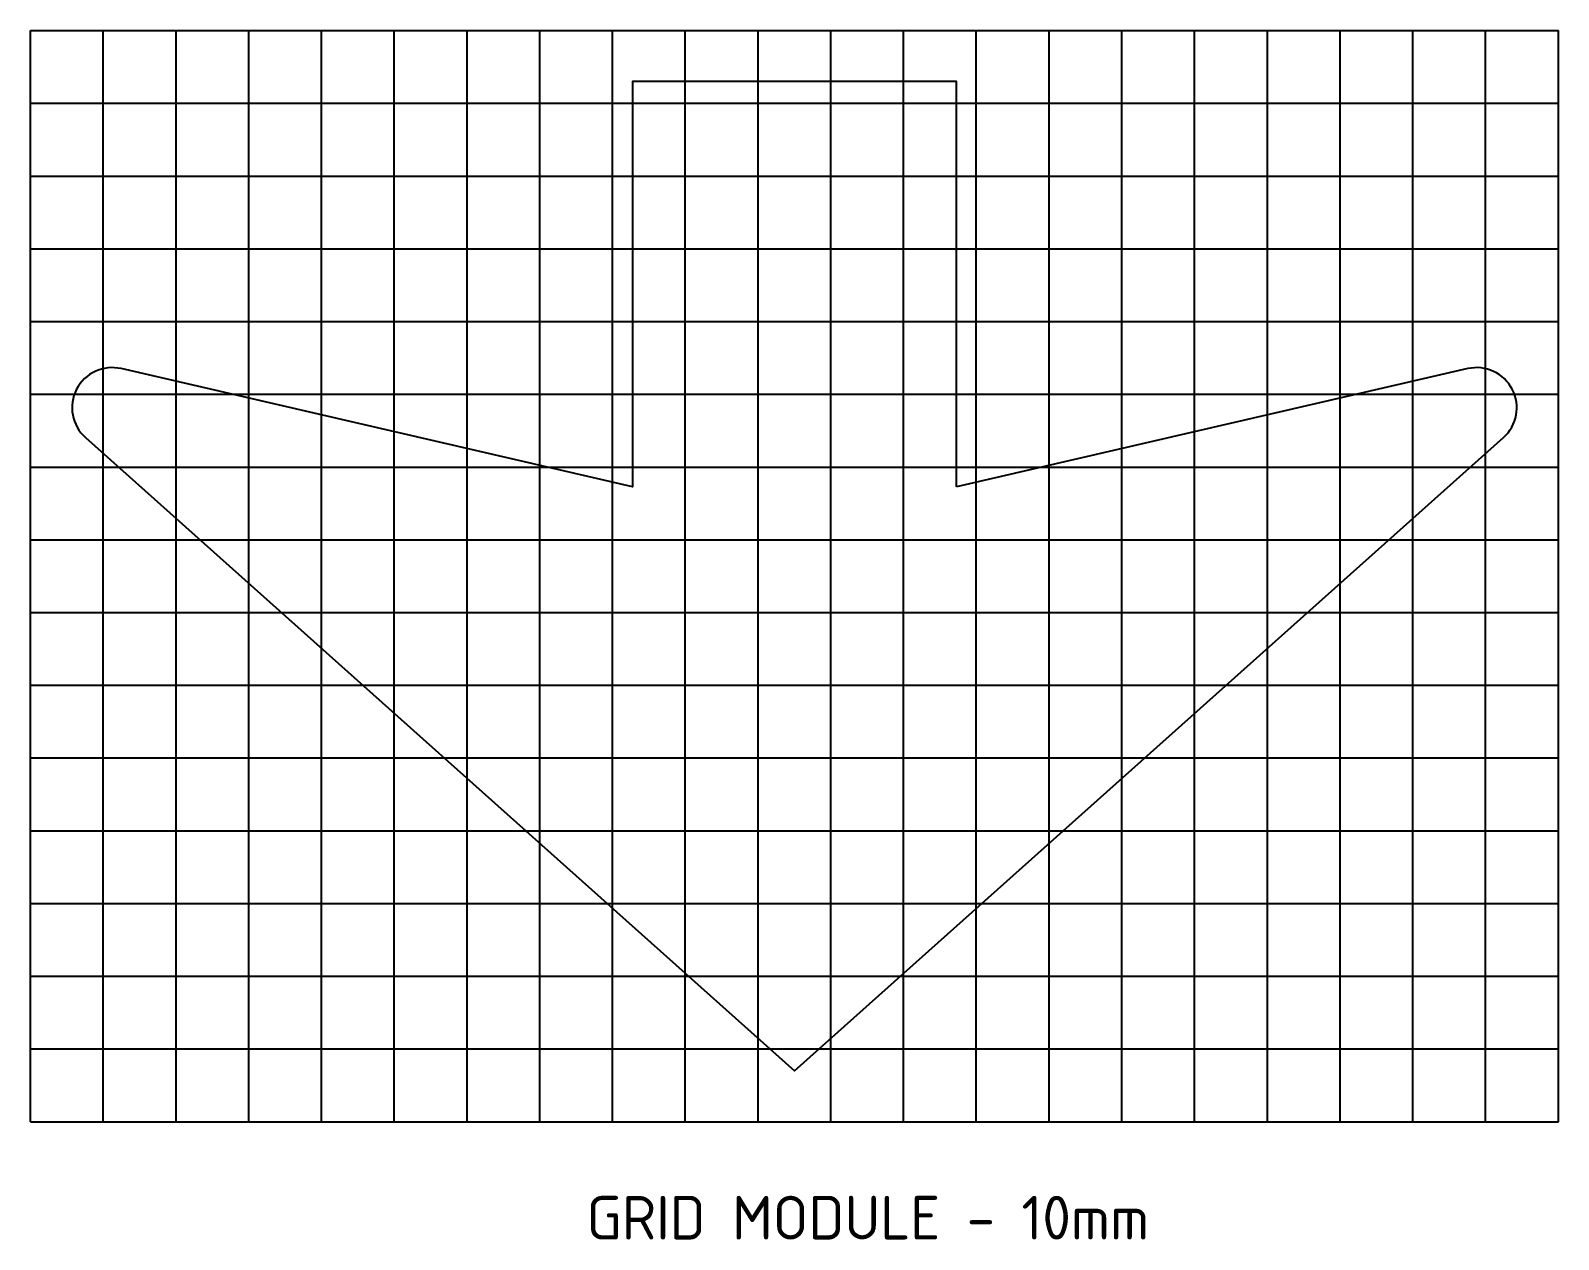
# Model space of a CAD drawing. Extents: x 35 to 301, y 93 to 265.
# Drawn here: x 35 to 140, y 151.9 to 235 of the extents above; entities that cross this region are included whole.
import ezdxf

# ---------------------------------------------------------------- set-up
doc = ezdxf.new("R2010")
doc.units = 0
for name, color, linetype in [('GRID', 253, 'CONTINUOUS'), ('L50', 7, 'CONTINUOUS'), ('T25', 1, 'CONTINUOUS')]:
    doc.layers.add(name, color=color, linetype=linetype)
doc.styles.add('ISO', font='iso3098b.shx')

msp = doc.modelspace()

# ---------------------------------------------------------------- linework, layer by layer
at = {"layer": 'GRID'}
for p, q in [((35.04, 160), (35.04, 235)), ((35.04, 235), (140.04, 235)), ((40.04, 160), (40.04, 235)), ((45.04, 160), (45.04, 235)), ((50.04, 160), (50.04, 235)), ((55.04, 160), (55.04, 235)), ((60.04, 160), (60.04, 235)), ((65.04, 160), (65.04, 235)), ((70.04, 160), (70.04, 235)), ((75.04, 160), (75.04, 235)), ((80.04, 160), (80.04, 235)), ((85.04, 160), (85.04, 235)), ((90.04, 160), (90.04, 235)), ((95.04, 160), (95.04, 235)), ((100.04, 160), (100.04, 235)), ((105.04, 160), (105.04, 235)), ((110.04, 160), (110.04, 235)), ((115.04, 160), (115.04, 235)), ((120.04, 160), (120.04, 235)), ((125.04, 160), (125.04, 235)), ((130.04, 160), (130.04, 235)), ((135.04, 160), (135.04, 235)), ((140.04, 160), (140.04, 235)), ((35.04, 230), (140.04, 230)), ((35.04, 225), (140.04, 225)), ((35.04, 220), (140.04, 220)), ((35.04, 215), (140.04, 215)), ((35.04, 210), (140.04, 210)), ((35.04, 205), (140.04, 205)), ((35.04, 200), (140.04, 200)), ((35.04, 195), (140.04, 195)), ((35.04, 190), (140.04, 190)), ((35.04, 185), (140.04, 185)), ((35.04, 180), (140.04, 180)), ((35.04, 175), (140.04, 175)), ((35.04, 170), (140.04, 170)), ((35.04, 165), (140.04, 165)), ((35.04, 160), (140.04, 160))]:
    msp.add_line(p, q, dxfattribs=at)
at = {"layer": 'L50'}
msp.add_lwpolyline([(98.68, 203.64), (98.68, 231.5), (76.41, 231.5), (76.41, 203.64), (41.27, 211.76, 0.775927), (38.82, 207.02), (87.54, 163.5), (136.26, 207.02, 0.775927), (133.81, 211.76), (98.68, 203.64)], format="xyb", dxfattribs=at)

# ---------------------------------------------------------------- texts
at = {"layer": 'T25', "color": 3, "style": 'ISO'}
msp.add_text('GRID MODULE - 10mm', height=3, dxfattribs=at).set_placement((73.25, 151.9))

doc.saveas('drawing.dxf')
